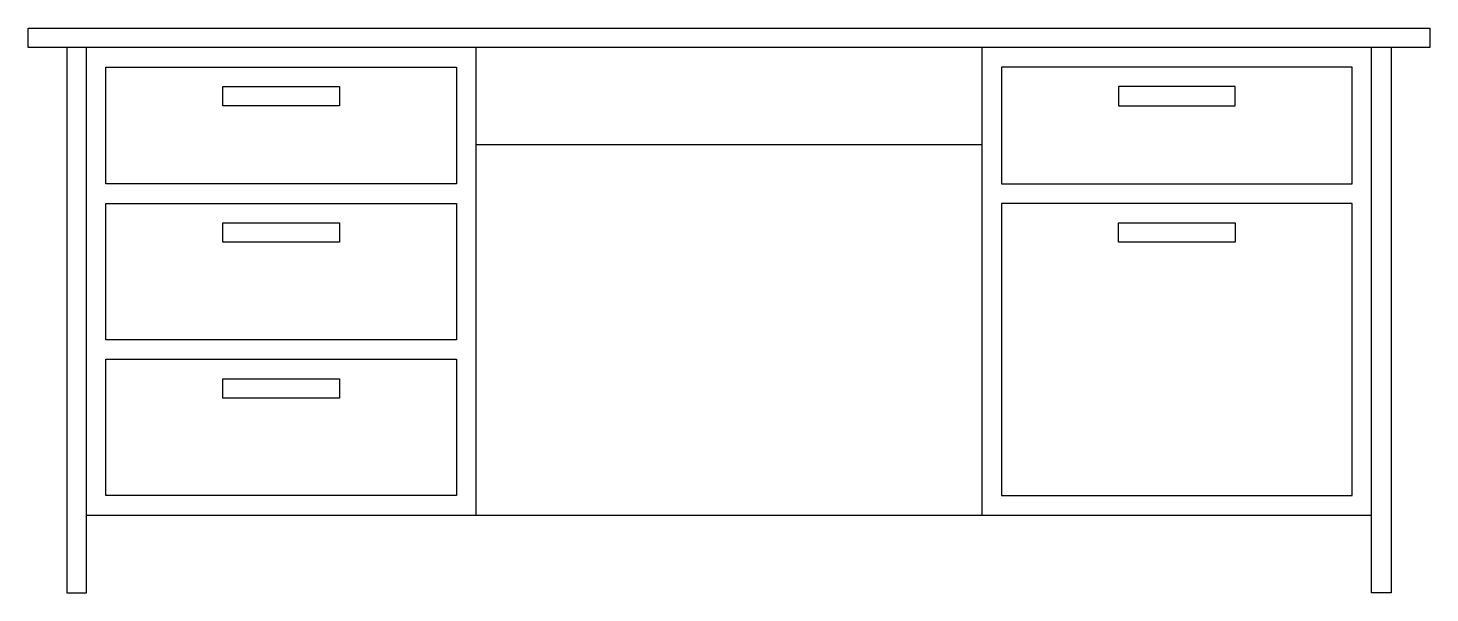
# Model space of a CAD drawing. Extents: x 0 to 1.83, y 0 to 0.74.
import ezdxf

# ---------------------------------------------------------------- set-up
doc = ezdxf.new("R2010")
doc.units = 0
doc.header["$LTSCALE"] = 2
doc.layers.get('0').update_dxf_attribs({"linetype": 'CONTINUOUS'})

msp = doc.modelspace()

# ---------------------------------------------------------------- linework, layer by layer
at = {"color": 0, "linetype": 'BYBLOCK'}
for p, q in [((0, 0.7366), (1.8288, 0.7366)), ((0, 0.7112), (0, 0.7366)), ((1.8288, 0.7366), (1.8288, 0.7112)), ((1.8288, 0.7112), (0, 0.7112)), ((0.0508, 0.7112), (0.0508, 0)), ((0.0762, 0), (0.0762, 0.7112)), ((0.5842, 0.7112), (0.5842, 0.1016)), ((1.2446, 0.1016), (1.2446, 0.7112)), ((1.7526, 0), (1.7526, 0.7112)), ((1.778, 0.7112), (1.778, 0)), ((0.1016, 0.6858), (0.5588, 0.6858)), ((0.1016, 0.5334), (0.1016, 0.6858)), ((0.5588, 0.6858), (0.5588, 0.5334)), ((1.7272, 0.6858), (1.27, 0.6858)), ((1.27, 0.6858), (1.27, 0.5334)), ((1.7272, 0.5334), (1.7272, 0.6858)), ((0.254, 0.6604), (0.4064, 0.6604)), ((0.254, 0.635), (0.254, 0.6604)), ((0.4064, 0.6604), (0.4064, 0.635)), ((1.5748, 0.6604), (1.4224, 0.6604)), ((1.4224, 0.6604), (1.4224, 0.635)), ((1.5748, 0.635), (1.5748, 0.6604)), ((0.4064, 0.635), (0.254, 0.635)), ((1.4224, 0.635), (1.5748, 0.635)), ((1.2446, 0.5842), (0.5842, 0.5842)), ((0.5588, 0.5334), (0.1016, 0.5334)), ((1.27, 0.5334), (1.7272, 0.5334)), ((0.1016, 0.508), (0.5588, 0.508)), ((0.1016, 0.3302), (0.1016, 0.508)), ((0.5588, 0.508), (0.5588, 0.3302)), ((1.7272, 0.508), (1.27, 0.508)), ((1.27, 0.508), (1.27, 0.127)), ((1.7272, 0.127), (1.7272, 0.508)), ((0.254, 0.4826), (0.4064, 0.4826)), ((0.254, 0.4572), (0.254, 0.4826)), ((0.4064, 0.4826), (0.4064, 0.4572)), ((1.4224, 0.4572), (1.4224, 0.4826)), ((1.4224, 0.4826), (1.5748, 0.4826)), ((1.5748, 0.4826), (1.5748, 0.4572)), ((0.4064, 0.4572), (0.254, 0.4572)), ((1.5748, 0.4572), (1.4224, 0.4572)), ((0.5588, 0.3302), (0.1016, 0.3302)), ((0.1016, 0.3048), (0.5588, 0.3048)), ((0.1016, 0.127), (0.1016, 0.3048)), ((0.5588, 0.3048), (0.5588, 0.127)), ((0.254, 0.2794), (0.4064, 0.2794)), ((0.254, 0.254), (0.254, 0.2794)), ((0.4064, 0.2794), (0.4064, 0.254)), ((0.4064, 0.254), (0.254, 0.254)), ((0.5588, 0.127), (0.1016, 0.127)), ((1.27, 0.127), (1.7272, 0.127)), ((0.0762, 0.1016), (1.7526, 0.1016)), ((0.0508, 0), (0.0762, 0)), ((1.778, 0), (1.7526, 0))]:
    msp.add_line(p, q, dxfattribs=at)

doc.saveas('drawing.dxf')
